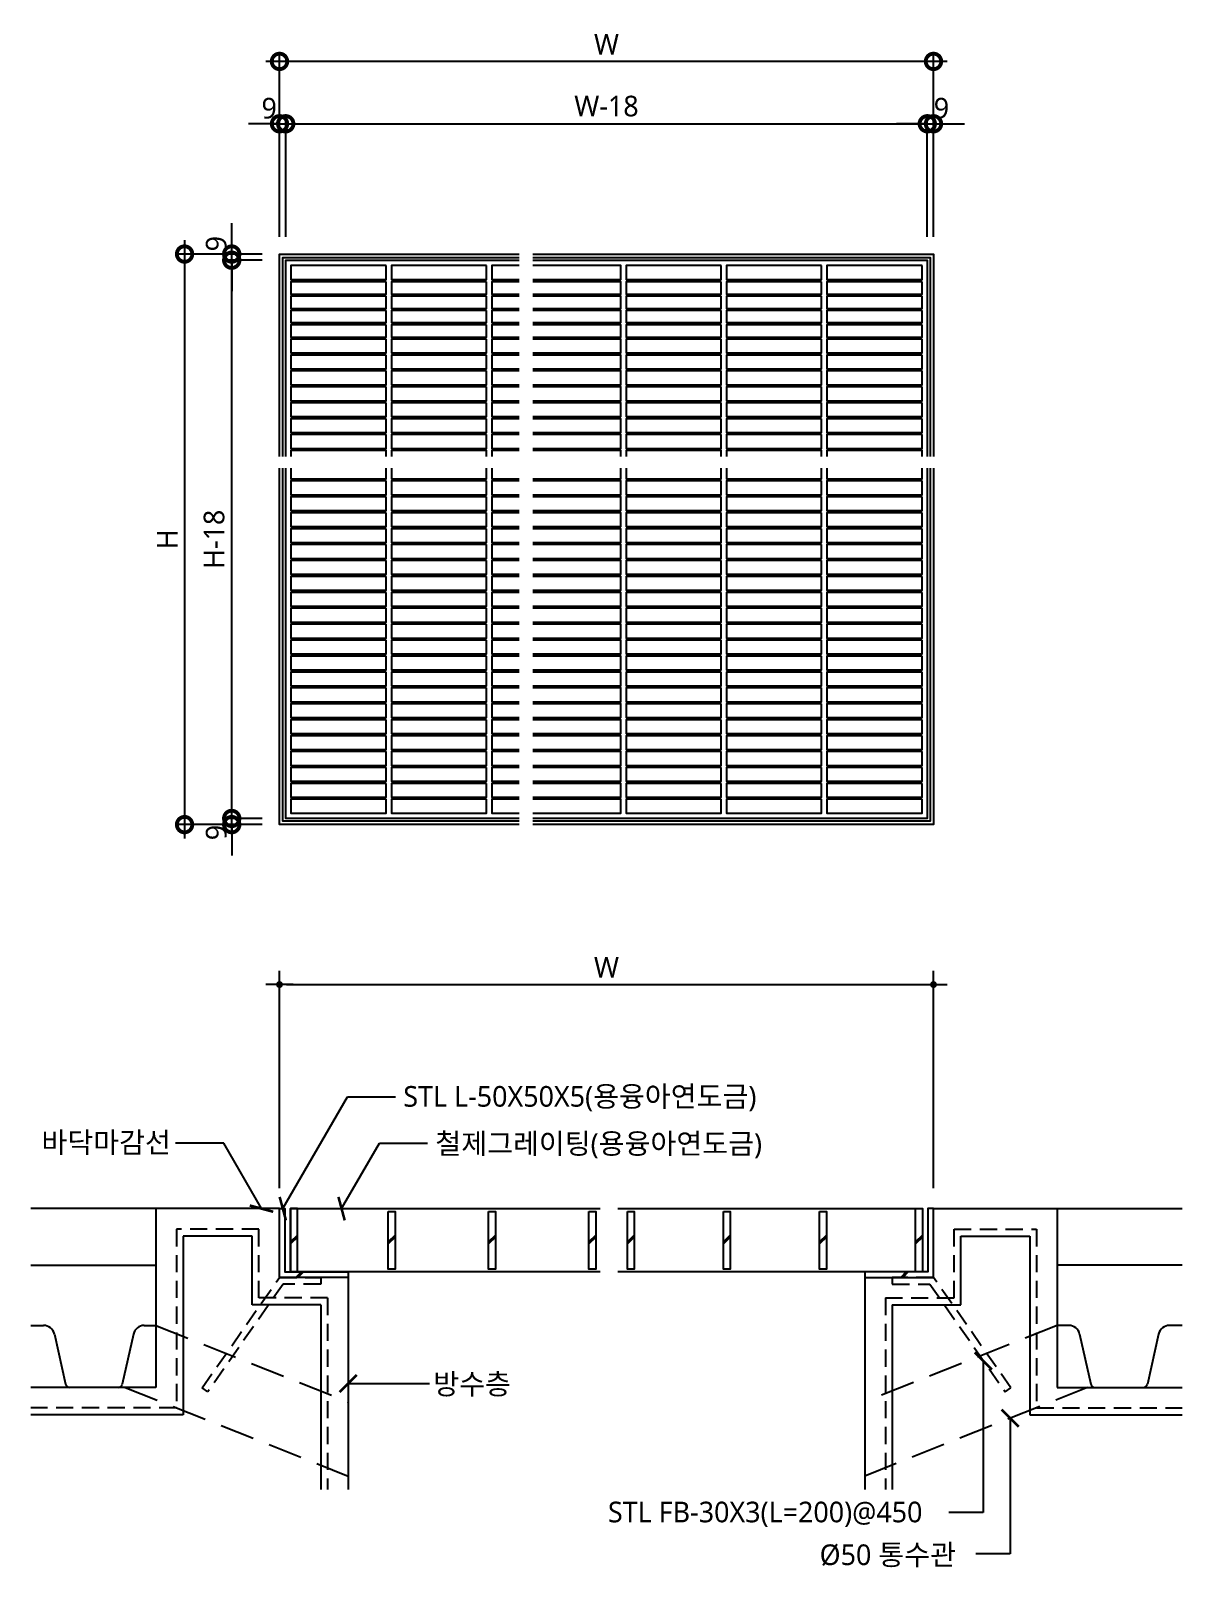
# Model space of a CAD drawing. Header units: millimetres. Extents: x 465 to 41696, y 198 to 5730.
# Drawn here: x 37571 to 39247, y 3214 to 5449 of the extents above; entities that cross this region are included whole.
import ezdxf
from ezdxf.enums import TextEntityAlignment as Align

# ---------------------------------------------------------------- set-up
doc = ezdxf.new("R2010")
doc.units = ezdxf.units.MM
doc.header["$LTSCALE"] = 200
doc.linetypes.add('HIDDEN2', pattern=[0.1875, 0.125, -0.0625])
doc.layers.get('DEFPOINTS').update_dxf_attribs({"color": 137})
for name, color, linetype in [('4', 4, 'Continuous'), ('AA-XXXX-SDET', 7, 'Continuous'), ('CON', 2, 'Continuous'), ('DIM', 7, 'Continuous'), ('FIN', 11, 'Continuous'), ('FIN1', 3, 'Continuous'), ('HAT', 8, 'Continuous'), ('MAT', 1, 'Continuous'), ('SYM-LEAD', 6, 'Continuous'), ('TEXT', 3, 'Continuous')]:
    doc.layers.add(name, color=color, linetype=linetype)
doc.styles.add('arial', font='arial.ttf')
doc.styles.add('ghs', font='romans.shx', dxfattribs={"bigfont": 'ghs.shx'})
doc.styles.add('굴림체(옥산)', font='GulimChe.ttf')
doc.styles.add('스타일1', font='malgun.ttf')
doc.linetypes.add('APKC_ELECTRIC_LINE', pattern='A,0.5,-0.15,["X",ghs,S=0.1,R=0,X=-0.1,Y=-0.05],-0.01', length=0.66)
doc.dimstyles.new('CJA$0', dxfattribs={"dimscale": 300, "dimtxt": 2.7, "dimasz": 1, "dimexe": 2, "dimexo": 3, "dimgap": 1, "dimtad": 1, "dimdec": 0, "dimzin": 1, "dimdsep": 46, "dimtxsty": 'arial', "dimblk": 'DOT', "dimcen": 0.09, "dimdle": 1, "dimclrd": 256, "dimclre": 256, "dimclrt": 3, "dimadec": 0, "dimazin": 0, "dimtfac": 1, "dimtdec": 0, "dimtmove": 2, "dimatfit": 3, "dimldrblk": 'DOT', "dimfxl": 1, "dimtolj": 1, "dimtzin": 1, "dimarcsym": 0})
doc.dimstyles.new('CJA-1', dxfattribs={"dimscale": 10, "dimtxt": 3, "dimasz": 1, "dimexe": 2, "dimexo": 3, "dimgap": 1, "dimtad": 1, "dimdec": 0, "dimdsep": 46, "dimlunit": 6, "dimtxsty": '굴림체(옥산)', "dimblk": 'CJDOT', "dimcen": 0.09, "dimclrd": 256, "dimclre": 256, "dimclrt": 3, "dimazin": 2, "dimtfac": 1, "dimtdec": 0, "dimtix": 1, "dimtmove": 2, "dimatfit": 3, "dimldrblk": 'CJDOT', "dimfxl": 1, "dimtolj": 1, "dimtzin": 0, "dimarcsym": 0})
doc.dimstyles.new('DIM-QD 1', dxfattribs={"dimtxt": 3, "dimasz": 1.5, "dimexe": 1, "dimexo": 0, "dimgap": 1, "dimtad": 1, "dimdec": 3, "dimdsep": 46, "dimlunit": 6, "dimtxsty": '스타일1', "dimblk1": 'ARCHTICK', "dimblk2": 'ARCHTICK', "dimsah": 1, "dimcen": 0, "dimclrd": 256, "dimclre": 256, "dimclrt": 3, "dimazin": 2, "dimtfac": 1, "dimtdec": 3, "dimtix": 1, "dimtmove": 2, "dimatfit": 3, "dimldrblk": 'ARCHTICK', "dimfxl": 1, "dimtolj": 1, "dimtzin": 0, "dimarcsym": 0})

# ---------------------------------------------------------------- blocks, each defined once
blk = doc.blocks.new('_DotSmall')
at = {"color": 0, "linetype": 'ByBlock', "const_width": 0.5}
blk.add_lwpolyline([(-0.0625, 0, 1), (0.0625, 0, 1)], format="xyb", close=True, dxfattribs=at)
blk = doc.blocks.new('*D188')
at = {"layer": 'DEFPOINTS', "color": 0, "transparency": 16777216}
for p in [(37942.2, 5314.1), (37933.2, 5119.6), (37942.2, 5119.6)]:
    blk.add_point(p, dxfattribs=at)
at = {"layer": 'DIM', "color": 7, "lineweight": -2, "transparency": 16777216}
for p, q in [((37933.2, 5149.6), (37933.2, 5324.1)), ((37942.2, 5149.6), (37942.2, 5324.1)), ((37933.2, 5314.1), (37888.2, 5314.1)), ((37933.2, 5314.1), (37942.2, 5314.1)), ((37942.2, 5314.1), (37987.2, 5314.1))]:
    blk.add_line(p, q, dxfattribs=at)
at = {"layer": 'DIM', "color": 7, "lineweight": -2, "transparency": 16777216, "xscale": 45, "yscale": 45, "zscale": 45}
blk.add_blockref('_DotSmall', (37933.2, 5314.1), dxfattribs=at)
at = {"layer": 'DIM', "color": 7, "lineweight": -2, "transparency": 16777216, "xscale": 45, "yscale": 45, "zscale": 45, "rotation": 180}
blk.add_blockref('_DotSmall', (37942.2, 5314.1), dxfattribs=at)
at = {"layer": 'DIM', "color": 3, "transparency": 16777216, "insert": (37918.2, 5336.6), "char_height": 30, "attachment_point": 5, "style": '스타일1'}
blk.add_mtext('\\A1;9', dxfattribs=at)
blk = doc.blocks.new('_DOT')
at = {"color": 0, "linetype": 'ByBlock'}
blk.add_line((-0.5, 0), (-1, 0), dxfattribs=at)
at = {"color": 0, "linetype": 'ByBlock', "const_width": 0.5}
blk.add_lwpolyline([(-0.25, 0, 1), (0.25, 0, 1)], format="xyb", close=True, dxfattribs=at)
blk = doc.blocks.new('*D189')
at = {"layer": 'DEFPOINTS', "color": 0, "transparency": 16777216}
for p in [(38875.6, 5314.1), (37942.2, 5119.6), (38875.6, 5119.6)]:
    blk.add_point(p, dxfattribs=at)
at = {"layer": 'DIM', "color": 7, "lineweight": -2, "transparency": 16777216}
for p, q in [((37942.2, 5149.6), (37942.2, 5324.1)), ((38875.6, 5149.6), (38875.6, 5324.1)), ((37922.2, 5314.1), (38895.6, 5314.1))]:
    blk.add_line(p, q, dxfattribs=at)
at = {"layer": 'DIM', "color": 7, "lineweight": -2, "transparency": 16777216, "xscale": 45, "yscale": 45, "zscale": 45, "rotation": 180}
blk.add_blockref('_DotSmall', (37942.2, 5314.1), dxfattribs=at)
at = {"layer": 'DIM', "color": 7, "lineweight": -2, "transparency": 16777216, "xscale": 45, "yscale": 45, "zscale": 45}
blk.add_blockref('_DotSmall', (38875.6, 5314.1), dxfattribs=at)
at = {"layer": 'DIM', "color": 3, "transparency": 16777216, "insert": (38408.9, 5339.7), "char_height": 30, "attachment_point": 5, "style": '스타일1'}
blk.add_mtext('\\A1;W-18', dxfattribs=at)
blk = doc.blocks.new('*D190')
at = {"layer": 'DEFPOINTS', "color": 0, "transparency": 16777216}
for p in [(38884.6, 5314.1), (38875.6, 5119.6), (38884.6, 5119.6)]:
    blk.add_point(p, dxfattribs=at)
at = {"layer": 'DIM', "color": 7, "lineweight": -2, "transparency": 16777216}
for p, q in [((38875.6, 5149.6), (38875.6, 5324.1)), ((38884.6, 5149.6), (38884.6, 5324.1)), ((38875.6, 5314.1), (38830.6, 5314.1)), ((38875.6, 5314.1), (38884.6, 5314.1)), ((38884.6, 5314.1), (38929.6, 5314.1))]:
    blk.add_line(p, q, dxfattribs=at)
at = {"layer": 'DIM', "color": 7, "lineweight": -2, "transparency": 16777216, "xscale": 45, "yscale": 45, "zscale": 45}
blk.add_blockref('_DotSmall', (38875.6, 5314.1), dxfattribs=at)
at = {"layer": 'DIM', "color": 7, "lineweight": -2, "transparency": 16777216, "xscale": 45, "yscale": 45, "zscale": 45, "rotation": 180}
blk.add_blockref('_DotSmall', (38884.6, 5314.1), dxfattribs=at)
at = {"layer": 'DIM', "color": 3, "transparency": 16777216, "insert": (38896.2, 5336.6), "char_height": 30, "attachment_point": 5, "style": '스타일1'}
blk.add_mtext('\\A1;9', dxfattribs=at)
blk = doc.blocks.new('*D191')
at = {"layer": 'DEFPOINTS', "color": 0, "transparency": 16777216}
for p in [(37933.2, 5404.8), (37933.2, 5119.6), (38884.6, 5119.6)]:
    blk.add_point(p, dxfattribs=at)
at = {"layer": 'DIM', "color": 7, "lineweight": -2, "transparency": 16777216}
for p, q in [((37933.2, 5149.6), (37933.2, 5414.8)), ((38884.6, 5149.6), (38884.6, 5414.8)), ((38904.6, 5404.8), (37913.2, 5404.8))]:
    blk.add_line(p, q, dxfattribs=at)
at = {"layer": 'DIM', "color": 7, "lineweight": -2, "transparency": 16777216, "xscale": 45, "yscale": 45, "zscale": 45, "rotation": 180}
blk.add_blockref('_DotSmall', (37933.2, 5404.8), dxfattribs=at)
at = {"layer": 'DIM', "color": 7, "lineweight": -2, "transparency": 16777216, "xscale": 45, "yscale": 45, "zscale": 45}
blk.add_blockref('_DotSmall', (38884.6, 5404.8), dxfattribs=at)
at = {"layer": 'DIM', "color": 3, "transparency": 16777216, "insert": (38408.9, 5429.8), "char_height": 30, "attachment_point": 5, "style": '스타일1'}
blk.add_mtext('\\A1;W', dxfattribs=at)
blk = doc.blocks.new('*D192')
at = {"layer": 'DEFPOINTS', "color": 0, "transparency": 16777216}
for p in [(37863.7, 4303.6), (37938.2, 4303.6), (37938.2, 4294.6)]:
    blk.add_point(p, dxfattribs=at)
at = {"layer": 'DIM', "color": 7, "lineweight": -2, "transparency": 16777216}
for p, q in [((37863.7, 4303.6), (37863.7, 4348.6)), ((37908.2, 4303.6), (37853.7, 4303.6)), ((37908.2, 4294.6), (37853.7, 4294.6)), ((37863.7, 4294.6), (37863.7, 4303.6)), ((37863.7, 4294.6), (37863.7, 4249.6))]:
    blk.add_line(p, q, dxfattribs=at)
at = {"layer": 'DIM', "color": 7, "lineweight": -2, "transparency": 16777216, "xscale": 45, "yscale": 45, "zscale": 45}
for p, rotation in [((37863.7, 4303.6), 270), ((37863.7, 4294.6), 90)]:
    blk.add_blockref('_DotSmall', p, dxfattribs=dict(at, rotation=rotation))
at = {"layer": 'DIM', "color": 3, "transparency": 16777216, "insert": (37841.2, 4283.1), "char_height": 30, "attachment_point": 5, "rotation": 90, "style": '스타일1'}
blk.add_mtext('\\A1;9', dxfattribs=at)
blk = doc.blocks.new('*D193')
at = {"layer": 'DEFPOINTS', "color": 0, "transparency": 16777216}
for p in [(37863.7, 5115.6), (37938.2, 5115.6), (37938.2, 4303.6)]:
    blk.add_point(p, dxfattribs=at)
at = {"layer": 'DIM', "color": 7, "lineweight": -2, "transparency": 16777216}
for p, q in [((37863.7, 4283.6), (37863.7, 5135.6)), ((37908.2, 5115.6), (37853.7, 5115.6)), ((37908.2, 4303.6), (37853.7, 4303.6))]:
    blk.add_line(p, q, dxfattribs=at)
at = {"layer": 'DIM', "color": 7, "lineweight": -2, "transparency": 16777216, "xscale": 45, "yscale": 45, "zscale": 45}
for p, rotation in [((37863.7, 5115.6), 90), ((37863.7, 4303.6), 270)]:
    blk.add_blockref('_DotSmall', p, dxfattribs=dict(at, rotation=rotation))
at = {"layer": 'DIM', "color": 3, "transparency": 16777216, "insert": (37838.1, 4709.6), "char_height": 30, "attachment_point": 5, "rotation": 90, "style": '스타일1'}
blk.add_mtext('\\A1;H-18', dxfattribs=at)
blk = doc.blocks.new('*D194')
at = {"layer": 'DEFPOINTS', "color": 0, "transparency": 16777216}
for p in [(37863.7, 5124.6), (37938.2, 5124.6), (37938.2, 5115.6)]:
    blk.add_point(p, dxfattribs=at)
at = {"layer": 'DIM', "color": 7, "lineweight": -2, "transparency": 16777216}
for p, q in [((37863.7, 5124.6), (37863.7, 5169.6)), ((37908.2, 5124.6), (37853.7, 5124.6)), ((37863.7, 5115.6), (37863.7, 5124.6)), ((37908.2, 5115.6), (37853.7, 5115.6)), ((37863.7, 5115.6), (37863.7, 5070.6))]:
    blk.add_line(p, q, dxfattribs=at)
at = {"layer": 'DIM', "color": 7, "lineweight": -2, "transparency": 16777216, "xscale": 45, "yscale": 45, "zscale": 45}
for p, rotation in [((37863.7, 5124.6), 270), ((37863.7, 5115.6), 90)]:
    blk.add_blockref('_DotSmall', p, dxfattribs=dict(at, rotation=rotation))
at = {"layer": 'DIM', "color": 3, "transparency": 16777216, "insert": (37841.2, 5139.7), "char_height": 30, "attachment_point": 5, "rotation": 90, "style": '스타일1'}
blk.add_mtext('\\A1;9', dxfattribs=at)
blk = doc.blocks.new('*D195')
at = {"layer": 'DEFPOINTS', "color": 0, "transparency": 16777216}
for p in [(37938.2, 5124.6), (37795.1, 4294.6), (37938.2, 4294.6)]:
    blk.add_point(p, dxfattribs=at)
at = {"layer": 'DIM', "color": 7, "lineweight": -2, "transparency": 16777216}
for p, q in [((37795.1, 5144.6), (37795.1, 4274.6)), ((37908.2, 5124.6), (37785.1, 5124.6)), ((37908.2, 4294.6), (37785.1, 4294.6))]:
    blk.add_line(p, q, dxfattribs=at)
at = {"layer": 'DIM', "color": 7, "lineweight": -2, "transparency": 16777216, "xscale": 45, "yscale": 45, "zscale": 45}
for p, rotation in [((37795.1, 5124.6), 90), ((37795.1, 4294.6), 270)]:
    blk.add_blockref('_DotSmall', p, dxfattribs=dict(at, rotation=rotation))
at = {"layer": 'DIM', "color": 3, "transparency": 16777216, "insert": (37770.1, 4709.6), "char_height": 30, "attachment_point": 5, "rotation": 90, "style": '스타일1'}
blk.add_mtext('\\A1;H', dxfattribs=at)
blk = doc.blocks.new('CJDOT')
blk.add_line((-2, 0), (2, 0))
at = {"const_width": 0.5}
blk.add_lwpolyline([(-0.25, 0, 1), (0.25, 0, 1)], format="xyb", close=True, dxfattribs=at)
blk = doc.blocks.new('*D196')
at = {"layer": 'DEFPOINTS', "color": 0, "transparency": 16777216}
for p in [(38884.6, 4061.9), (37933.2, 3736), (38884.6, 3736)]:
    blk.add_point(p, dxfattribs=at)
at = {"layer": 'DIM', "lineweight": -2, "transparency": 16777216}
for p, q in [((37933.2, 3766), (37933.2, 4081.9)), ((38884.6, 3766), (38884.6, 4081.9)), ((37943.2, 4061.9), (38874.6, 4061.9))]:
    blk.add_line(p, q, dxfattribs=at)
at = {"layer": 'DIM', "lineweight": -2, "transparency": 16777216, "xscale": 10, "yscale": 10, "zscale": 10, "rotation": 180}
blk.add_blockref('CJDOT', (37933.2, 4061.9), dxfattribs=at)
at = {"layer": 'DIM', "lineweight": -2, "transparency": 16777216, "xscale": 10, "yscale": 10, "zscale": 10}
blk.add_blockref('CJDOT', (38884.6, 4061.9), dxfattribs=at)
at = {"layer": 'DIM', "color": 3, "transparency": 16777216, "insert": (38408.9, 4086.9), "char_height": 30, "attachment_point": 5, "style": '스타일1'}
blk.add_mtext('\\A1;W', dxfattribs=at)
blk = doc.blocks.new('_ARCHTICK')
at = {"color": 0, "linetype": 'ByBlock', "const_width": 0.15}
blk.add_lwpolyline([(-0.5, -0.5), (0.5, 0.5)], dxfattribs=at)

msp = doc.modelspace()

# ---------------------------------------------------------------- linework, layer by layer
at = {"layer": '4'}
for points in [[(37942.2, 4830.1), (37942.2, 5115.6), (38281.7, 5115.6)], [(38281.7, 5107.9), (38242.1, 5107.9), (38242.1, 5087.8), (38281.7, 5087.8)], [(38301.7, 5115.6), (38875.6, 5115.6), (38875.6, 4830.1)], [(38301.7, 5087.8), (38429.7, 5087.8), (38429.7, 5107.9), (38301.7, 5107.9)], [(38281.7, 5084.2), (38242.1, 5084.2), (38242.1, 5066.4), (38281.7, 5066.4)], [(38301.7, 5066.4), (38429.7, 5066.4), (38429.7, 5084.2), (38301.7, 5084.2)], [(38281.7, 5063.4), (38242.1, 5063.4), (38242.1, 5045.6), (38281.7, 5045.6)], [(38301.7, 5045.6), (38429.7, 5045.6), (38429.7, 5063.4), (38301.7, 5063.4)], [(38281.7, 5042.5), (38242.1, 5042.5), (38242.1, 5024.8), (38281.7, 5024.8)], [(38301.7, 5024.8), (38429.7, 5024.8), (38429.7, 5042.5), (38301.7, 5042.5)], [(38281.7, 5021.7), (38242.1, 5021.7), (38242.1, 5003.9), (38281.7, 5003.9)], [(38301.7, 5003.9), (38429.7, 5003.9), (38429.7, 5021.7), (38301.7, 5021.7)], [(38281.7, 5000.8), (38242.1, 5000.8), (38242.1, 4980.8), (38281.7, 4980.8)], [(38301.7, 4980.8), (38429.7, 4980.8), (38429.7, 5000.8), (38301.7, 5000.8)], [(38281.7, 4977.7), (38242.1, 4977.7), (38242.1, 4957.6), (38281.7, 4957.6)], [(38301.7, 4957.6), (38429.7, 4957.6), (38429.7, 4977.7), (38301.7, 4977.7)], [(38281.7, 4954.5), (38242.1, 4954.5), (38242.1, 4934.4), (38281.7, 4934.4)], [(38301.7, 4934.4), (38429.7, 4934.4), (38429.7, 4954.5), (38301.7, 4954.5)], [(38281.7, 4931.4), (38242.1, 4931.4), (38242.1, 4911.3), (38281.7, 4911.3)], [(38301.7, 4911.3), (38429.7, 4911.3), (38429.7, 4931.4), (38301.7, 4931.4)], [(38281.7, 4908.2), (38242.1, 4908.2), (38242.1, 4888.1), (38281.7, 4888.1)], [(38301.7, 4888.1), (38429.7, 4888.1), (38429.7, 4908.2), (38301.7, 4908.2)], [(38281.7, 4885), (38242.1, 4885), (38242.1, 4865), (38281.7, 4865)], [(38301.7, 4865), (38429.7, 4865), (38429.7, 4885), (38301.7, 4885)], [(38281.7, 4861.9), (38242.1, 4861.9), (38242.1, 4841.8), (38281.7, 4841.8)], [(38301.7, 4841.8), (38429.7, 4841.8), (38429.7, 4861.9), (38301.7, 4861.9)], [(38088.3, 4830.1), (38088.3, 4838.7), (37949.9, 4838.7), (37949.9, 4830.1)], [(38234.3, 4830.1), (38234.3, 4838.7), (38096, 4838.7), (38096, 4830.1)], [(38281.7, 4838.7), (38242.1, 4838.7), (38242.1, 4830.1)], [(38429.7, 4830.1), (38429.7, 4838.7), (38301.7, 4838.7)], [(38575.8, 4830.1), (38575.8, 4838.7), (38437.4, 4838.7), (38437.4, 4830.1)], [(38721.8, 4830.1), (38721.8, 4838.7), (38583.5, 4838.7), (38583.5, 4830.1)], [(38867.9, 4830.1), (38867.9, 4838.7), (38729.6, 4838.7), (38729.6, 4830.1)], [(38281.7, 4303.6), (37942.2, 4303.6), (37942.2, 4813.3)], [(37949.9, 4813.3), (37949.9, 4797.6), (38088.3, 4797.6), (38088.3, 4813.3)], [(38096, 4813.3), (38096, 4797.6), (38234.3, 4797.6), (38234.3, 4813.3)], [(38242.1, 4813.3), (38242.1, 4797.6), (38281.7, 4797.6)], [(38875.6, 4813.3), (38875.6, 4303.6), (38301.7, 4303.6)], [(38301.7, 4797.6), (38429.7, 4797.6), (38429.7, 4813.3)], [(38437.4, 4813.3), (38437.4, 4797.6), (38575.8, 4797.6), (38575.8, 4813.3)], [(38583.5, 4813.3), (38583.5, 4797.6), (38721.8, 4797.6), (38721.8, 4813.3)], [(38729.6, 4813.3), (38729.6, 4797.6), (38867.9, 4797.6), (38867.9, 4813.3)], [(38281.7, 4794.5), (38242.1, 4794.5), (38242.1, 4774.4), (38281.7, 4774.4)], [(38301.7, 4774.4), (38429.7, 4774.4), (38429.7, 4794.5), (38301.7, 4794.5)], [(38281.7, 4771.4), (38242.1, 4771.4), (38242.1, 4751.3), (38281.7, 4751.3)], [(38301.7, 4751.3), (38429.7, 4751.3), (38429.7, 4771.4), (38301.7, 4771.4)], [(38281.7, 4748.2), (38242.1, 4748.2), (38242.1, 4728.1), (38281.7, 4728.1)], [(38301.7, 4728.1), (38429.7, 4728.1), (38429.7, 4748.2), (38301.7, 4748.2)], [(38281.7, 4725), (38242.1, 4725), (38242.1, 4705), (38281.7, 4705)], [(38301.7, 4705), (38429.7, 4705), (38429.7, 4725), (38301.7, 4725)], [(38281.7, 4701.9), (38242.1, 4701.9), (38242.1, 4681.8), (38281.7, 4681.8)], [(38301.7, 4681.8), (38429.7, 4681.8), (38429.7, 4701.9), (38301.7, 4701.9)], [(38281.7, 4678.7), (38242.1, 4678.7), (38242.1, 4658.7), (38281.7, 4658.7)], [(38301.7, 4658.7), (38429.7, 4658.7), (38429.7, 4678.7), (38301.7, 4678.7)], [(38281.7, 4655.6), (38242.1, 4655.6), (38242.1, 4635.5), (38281.7, 4635.5)], [(38301.7, 4635.5), (38429.7, 4635.5), (38429.7, 4655.6), (38301.7, 4655.6)], [(38281.7, 4632.4), (38242.1, 4632.4), (38242.1, 4612.4), (38281.7, 4612.4)], [(38301.7, 4612.4), (38429.7, 4612.4), (38429.7, 4632.4), (38301.7, 4632.4)], [(38281.7, 4609.3), (38242.1, 4609.3), (38242.1, 4589.2), (38281.7, 4589.2)], [(38301.7, 4589.2), (38429.7, 4589.2), (38429.7, 4609.3), (38301.7, 4609.3)], [(38281.7, 4586.1), (38242.1, 4586.1), (38242.1, 4566), (38281.7, 4566)], [(38301.7, 4566), (38429.7, 4566), (38429.7, 4586.1), (38301.7, 4586.1)], [(38281.7, 4563), (38242.1, 4563), (38242.1, 4542.9), (38281.7, 4542.9)], [(38301.7, 4542.9), (38429.7, 4542.9), (38429.7, 4563), (38301.7, 4563)], [(38281.7, 4539.8), (38242.1, 4539.8), (38242.1, 4519.7), (38281.7, 4519.7)], [(38301.7, 4519.7), (38429.7, 4519.7), (38429.7, 4539.8), (38301.7, 4539.8)], [(38281.7, 4516.6), (38242.1, 4516.6), (38242.1, 4496.6), (38281.7, 4496.6)], [(38301.7, 4496.6), (38429.7, 4496.6), (38429.7, 4516.6), (38301.7, 4516.6)], [(38281.7, 4493.5), (38242.1, 4493.5), (38242.1, 4473.4), (38281.7, 4473.4)], [(38301.7, 4473.4), (38429.7, 4473.4), (38429.7, 4493.5), (38301.7, 4493.5)], [(38281.7, 4470.3), (38242.1, 4470.3), (38242.1, 4450.3), (38281.7, 4450.3)], [(38301.7, 4450.3), (38429.7, 4450.3), (38429.7, 4470.3), (38301.7, 4470.3)], [(38281.7, 4447.2), (38242.1, 4447.2), (38242.1, 4427.1), (38281.7, 4427.1)], [(38301.7, 4427.1), (38429.7, 4427.1), (38429.7, 4447.2), (38301.7, 4447.2)], [(38281.7, 4424), (38242.1, 4424), (38242.1, 4403.9), (38281.7, 4403.9)], [(38301.7, 4403.9), (38429.7, 4403.9), (38429.7, 4424), (38301.7, 4424)], [(38281.7, 4400.9), (38242.1, 4400.9), (38242.1, 4380.8), (38281.7, 4380.8)], [(38301.7, 4380.8), (38429.7, 4380.8), (38429.7, 4400.9), (38301.7, 4400.9)], [(38281.7, 4377.7), (38242.1, 4377.7), (38242.1, 4357.6), (38281.7, 4357.6)], [(38301.7, 4357.6), (38429.7, 4357.6), (38429.7, 4377.7), (38301.7, 4377.7)], [(38281.7, 4354.5), (38242.1, 4354.5), (38242.1, 4334.5), (38281.7, 4334.5)], [(38301.7, 4334.5), (38429.7, 4334.5), (38429.7, 4354.5), (38301.7, 4354.5)], [(38281.7, 4331.4), (38242.1, 4331.4), (38242.1, 4311.3), (38281.7, 4311.3)], [(38301.7, 4311.3), (38429.7, 4311.3), (38429.7, 4331.4), (38301.7, 4331.4)]]:
    msp.add_lwpolyline(points, dxfattribs=at)
for points in [[(38088.3, 5107.9), (37949.9, 5107.9), (37949.9, 5087.8), (38088.3, 5087.8)], [(38234.3, 5107.9), (38096, 5107.9), (38096, 5087.8), (38234.3, 5087.8)], [(38575.8, 5107.9), (38437.4, 5107.9), (38437.4, 5087.8), (38575.8, 5087.8)], [(38721.8, 5107.9), (38583.5, 5107.9), (38583.5, 5087.8), (38721.8, 5087.8)], [(38867.9, 5107.9), (38729.6, 5107.9), (38729.6, 5087.8), (38867.9, 5087.8)], [(38088.3, 5084.2), (37949.9, 5084.2), (37949.9, 5066.4), (38088.3, 5066.4)], [(38234.3, 5084.2), (38096, 5084.2), (38096, 5066.4), (38234.3, 5066.4)], [(38575.8, 5084.2), (38437.4, 5084.2), (38437.4, 5066.4), (38575.8, 5066.4)], [(38721.8, 5084.2), (38583.5, 5084.2), (38583.5, 5066.4), (38721.8, 5066.4)], [(38867.9, 5084.2), (38729.6, 5084.2), (38729.6, 5066.4), (38867.9, 5066.4)], [(38088.3, 5063.4), (37949.9, 5063.4), (37949.9, 5045.6), (38088.3, 5045.6)], [(38234.3, 5063.4), (38096, 5063.4), (38096, 5045.6), (38234.3, 5045.6)], [(38575.8, 5063.4), (38437.4, 5063.4), (38437.4, 5045.6), (38575.8, 5045.6)], [(38721.8, 5063.4), (38583.5, 5063.4), (38583.5, 5045.6), (38721.8, 5045.6)], [(38867.9, 5063.4), (38729.6, 5063.4), (38729.6, 5045.6), (38867.9, 5045.6)], [(38088.3, 5042.5), (37949.9, 5042.5), (37949.9, 5024.8), (38088.3, 5024.8)], [(38234.3, 5042.5), (38096, 5042.5), (38096, 5024.8), (38234.3, 5024.8)], [(38575.8, 5042.5), (38437.4, 5042.5), (38437.4, 5024.8), (38575.8, 5024.8)], [(38721.8, 5042.5), (38583.5, 5042.5), (38583.5, 5024.8), (38721.8, 5024.8)], [(38867.9, 5042.5), (38729.6, 5042.5), (38729.6, 5024.8), (38867.9, 5024.8)], [(38088.3, 5021.7), (37949.9, 5021.7), (37949.9, 5003.9), (38088.3, 5003.9)], [(38234.3, 5021.7), (38096, 5021.7), (38096, 5003.9), (38234.3, 5003.9)], [(38575.8, 5021.7), (38437.4, 5021.7), (38437.4, 5003.9), (38575.8, 5003.9)], [(38721.8, 5021.7), (38583.5, 5021.7), (38583.5, 5003.9), (38721.8, 5003.9)], [(38867.9, 5021.7), (38729.6, 5021.7), (38729.6, 5003.9), (38867.9, 5003.9)], [(38088.3, 5000.8), (37949.9, 5000.8), (37949.9, 4980.8), (38088.3, 4980.8)], [(38234.3, 5000.8), (38096, 5000.8), (38096, 4980.8), (38234.3, 4980.8)], [(38575.8, 5000.8), (38437.4, 5000.8), (38437.4, 4980.8), (38575.8, 4980.8)], [(38721.8, 5000.8), (38583.5, 5000.8), (38583.5, 4980.8), (38721.8, 4980.8)], [(38867.9, 5000.8), (38729.6, 5000.8), (38729.6, 4980.8), (38867.9, 4980.8)], [(38088.3, 4977.7), (37949.9, 4977.7), (37949.9, 4957.6), (38088.3, 4957.6)], [(38234.3, 4977.7), (38096, 4977.7), (38096, 4957.6), (38234.3, 4957.6)], [(38575.8, 4977.7), (38437.4, 4977.7), (38437.4, 4957.6), (38575.8, 4957.6)], [(38721.8, 4977.7), (38583.5, 4977.7), (38583.5, 4957.6), (38721.8, 4957.6)], [(38867.9, 4977.7), (38729.6, 4977.7), (38729.6, 4957.6), (38867.9, 4957.6)], [(38088.3, 4954.5), (37949.9, 4954.5), (37949.9, 4934.4), (38088.3, 4934.4)], [(38234.3, 4954.5), (38096, 4954.5), (38096, 4934.4), (38234.3, 4934.4)], [(38575.8, 4954.5), (38437.4, 4954.5), (38437.4, 4934.4), (38575.8, 4934.4)], [(38721.8, 4954.5), (38583.5, 4954.5), (38583.5, 4934.4), (38721.8, 4934.4)], [(38867.9, 4954.5), (38729.6, 4954.5), (38729.6, 4934.4), (38867.9, 4934.4)], [(38088.3, 4931.4), (37949.9, 4931.4), (37949.9, 4911.3), (38088.3, 4911.3)], [(38234.3, 4931.4), (38096, 4931.4), (38096, 4911.3), (38234.3, 4911.3)], [(38575.8, 4931.4), (38437.4, 4931.4), (38437.4, 4911.3), (38575.8, 4911.3)], [(38721.8, 4931.4), (38583.5, 4931.4), (38583.5, 4911.3), (38721.8, 4911.3)], [(38867.9, 4931.4), (38729.6, 4931.4), (38729.6, 4911.3), (38867.9, 4911.3)], [(38088.3, 4908.2), (37949.9, 4908.2), (37949.9, 4888.1), (38088.3, 4888.1)], [(38234.3, 4908.2), (38096, 4908.2), (38096, 4888.1), (38234.3, 4888.1)], [(38575.8, 4908.2), (38437.4, 4908.2), (38437.4, 4888.1), (38575.8, 4888.1)], [(38721.8, 4908.2), (38583.5, 4908.2), (38583.5, 4888.1), (38721.8, 4888.1)], [(38867.9, 4908.2), (38729.6, 4908.2), (38729.6, 4888.1), (38867.9, 4888.1)], [(38088.3, 4885), (37949.9, 4885), (37949.9, 4865), (38088.3, 4865)], [(38234.3, 4885), (38096, 4885), (38096, 4865), (38234.3, 4865)], [(38575.8, 4885), (38437.4, 4885), (38437.4, 4865), (38575.8, 4865)], [(38721.8, 4885), (38583.5, 4885), (38583.5, 4865), (38721.8, 4865)], [(38867.9, 4885), (38729.6, 4885), (38729.6, 4865), (38867.9, 4865)], [(38088.3, 4861.9), (37949.9, 4861.9), (37949.9, 4841.8), (38088.3, 4841.8)], [(38234.3, 4861.9), (38096, 4861.9), (38096, 4841.8), (38234.3, 4841.8)], [(38575.8, 4861.9), (38437.4, 4861.9), (38437.4, 4841.8), (38575.8, 4841.8)], [(38721.8, 4861.9), (38583.5, 4861.9), (38583.5, 4841.8), (38721.8, 4841.8)], [(38867.9, 4861.9), (38729.6, 4861.9), (38729.6, 4841.8), (38867.9, 4841.8)], [(38088.3, 4794.5), (37949.9, 4794.5), (37949.9, 4774.4), (38088.3, 4774.4)], [(38234.3, 4794.5), (38096, 4794.5), (38096, 4774.4), (38234.3, 4774.4)], [(38575.8, 4794.5), (38437.4, 4794.5), (38437.4, 4774.4), (38575.8, 4774.4)], [(38721.8, 4794.5), (38583.5, 4794.5), (38583.5, 4774.4), (38721.8, 4774.4)], [(38867.9, 4794.5), (38729.6, 4794.5), (38729.6, 4774.4), (38867.9, 4774.4)], [(38088.3, 4771.4), (37949.9, 4771.4), (37949.9, 4751.3), (38088.3, 4751.3)], [(38234.3, 4771.4), (38096, 4771.4), (38096, 4751.3), (38234.3, 4751.3)], [(38575.8, 4771.4), (38437.4, 4771.4), (38437.4, 4751.3), (38575.8, 4751.3)], [(38721.8, 4771.4), (38583.5, 4771.4), (38583.5, 4751.3), (38721.8, 4751.3)], [(38867.9, 4771.4), (38729.6, 4771.4), (38729.6, 4751.3), (38867.9, 4751.3)], [(38088.3, 4748.2), (37949.9, 4748.2), (37949.9, 4728.1), (38088.3, 4728.1)], [(38234.3, 4748.2), (38096, 4748.2), (38096, 4728.1), (38234.3, 4728.1)], [(38575.8, 4748.2), (38437.4, 4748.2), (38437.4, 4728.1), (38575.8, 4728.1)], [(38721.8, 4748.2), (38583.5, 4748.2), (38583.5, 4728.1), (38721.8, 4728.1)], [(38867.9, 4748.2), (38729.6, 4748.2), (38729.6, 4728.1), (38867.9, 4728.1)], [(38088.3, 4725), (37949.9, 4725), (37949.9, 4705), (38088.3, 4705)], [(38234.3, 4725), (38096, 4725), (38096, 4705), (38234.3, 4705)], [(38575.8, 4725), (38437.4, 4725), (38437.4, 4705), (38575.8, 4705)], [(38721.8, 4725), (38583.5, 4725), (38583.5, 4705), (38721.8, 4705)], [(38867.9, 4725), (38729.6, 4725), (38729.6, 4705), (38867.9, 4705)], [(38088.3, 4701.9), (37949.9, 4701.9), (37949.9, 4681.8), (38088.3, 4681.8)], [(38234.3, 4701.9), (38096, 4701.9), (38096, 4681.8), (38234.3, 4681.8)], [(38575.8, 4701.9), (38437.4, 4701.9), (38437.4, 4681.8), (38575.8, 4681.8)], [(38721.8, 4701.9), (38583.5, 4701.9), (38583.5, 4681.8), (38721.8, 4681.8)], [(38867.9, 4701.9), (38729.6, 4701.9), (38729.6, 4681.8), (38867.9, 4681.8)], [(38088.3, 4678.7), (37949.9, 4678.7), (37949.9, 4658.7), (38088.3, 4658.7)], [(38234.3, 4678.7), (38096, 4678.7), (38096, 4658.7), (38234.3, 4658.7)], [(38575.8, 4678.7), (38437.4, 4678.7), (38437.4, 4658.7), (38575.8, 4658.7)], [(38721.8, 4678.7), (38583.5, 4678.7), (38583.5, 4658.7), (38721.8, 4658.7)], [(38867.9, 4678.7), (38729.6, 4678.7), (38729.6, 4658.7), (38867.9, 4658.7)], [(38088.3, 4655.6), (37949.9, 4655.6), (37949.9, 4635.5), (38088.3, 4635.5)], [(38234.3, 4655.6), (38096, 4655.6), (38096, 4635.5), (38234.3, 4635.5)], [(38575.8, 4655.6), (38437.4, 4655.6), (38437.4, 4635.5), (38575.8, 4635.5)], [(38721.8, 4655.6), (38583.5, 4655.6), (38583.5, 4635.5), (38721.8, 4635.5)], [(38867.9, 4655.6), (38729.6, 4655.6), (38729.6, 4635.5), (38867.9, 4635.5)], [(38088.3, 4632.4), (37949.9, 4632.4), (37949.9, 4612.4), (38088.3, 4612.4)], [(38234.3, 4632.4), (38096, 4632.4), (38096, 4612.4), (38234.3, 4612.4)], [(38575.8, 4632.4), (38437.4, 4632.4), (38437.4, 4612.4), (38575.8, 4612.4)], [(38721.8, 4632.4), (38583.5, 4632.4), (38583.5, 4612.4), (38721.8, 4612.4)], [(38867.9, 4632.4), (38729.6, 4632.4), (38729.6, 4612.4), (38867.9, 4612.4)], [(38088.3, 4609.3), (37949.9, 4609.3), (37949.9, 4589.2), (38088.3, 4589.2)], [(38234.3, 4609.3), (38096, 4609.3), (38096, 4589.2), (38234.3, 4589.2)], [(38575.8, 4609.3), (38437.4, 4609.3), (38437.4, 4589.2), (38575.8, 4589.2)], [(38721.8, 4609.3), (38583.5, 4609.3), (38583.5, 4589.2), (38721.8, 4589.2)], [(38867.9, 4609.3), (38729.6, 4609.3), (38729.6, 4589.2), (38867.9, 4589.2)], [(38088.3, 4586.1), (37949.9, 4586.1), (37949.9, 4566), (38088.3, 4566)], [(38234.3, 4586.1), (38096, 4586.1), (38096, 4566), (38234.3, 4566)], [(38575.8, 4586.1), (38437.4, 4586.1), (38437.4, 4566), (38575.8, 4566)], [(38721.8, 4586.1), (38583.5, 4586.1), (38583.5, 4566), (38721.8, 4566)], [(38867.9, 4586.1), (38729.6, 4586.1), (38729.6, 4566), (38867.9, 4566)], [(38088.3, 4563), (37949.9, 4563), (37949.9, 4542.9), (38088.3, 4542.9)], [(38234.3, 4563), (38096, 4563), (38096, 4542.9), (38234.3, 4542.9)], [(38575.8, 4563), (38437.4, 4563), (38437.4, 4542.9), (38575.8, 4542.9)], [(38721.8, 4563), (38583.5, 4563), (38583.5, 4542.9), (38721.8, 4542.9)], [(38867.9, 4563), (38729.6, 4563), (38729.6, 4542.9), (38867.9, 4542.9)], [(38088.3, 4539.8), (37949.9, 4539.8), (37949.9, 4519.7), (38088.3, 4519.7)], [(38234.3, 4539.8), (38096, 4539.8), (38096, 4519.7), (38234.3, 4519.7)], [(38575.8, 4539.8), (38437.4, 4539.8), (38437.4, 4519.7), (38575.8, 4519.7)], [(38721.8, 4539.8), (38583.5, 4539.8), (38583.5, 4519.7), (38721.8, 4519.7)], [(38867.9, 4539.8), (38729.6, 4539.8), (38729.6, 4519.7), (38867.9, 4519.7)], [(38088.3, 4516.6), (37949.9, 4516.6), (37949.9, 4496.6), (38088.3, 4496.6)], [(38234.3, 4516.6), (38096, 4516.6), (38096, 4496.6), (38234.3, 4496.6)], [(38575.8, 4516.6), (38437.4, 4516.6), (38437.4, 4496.6), (38575.8, 4496.6)], [(38721.8, 4516.6), (38583.5, 4516.6), (38583.5, 4496.6), (38721.8, 4496.6)], [(38867.9, 4516.6), (38729.6, 4516.6), (38729.6, 4496.6), (38867.9, 4496.6)], [(38088.3, 4493.5), (37949.9, 4493.5), (37949.9, 4473.4), (38088.3, 4473.4)], [(38234.3, 4493.5), (38096, 4493.5), (38096, 4473.4), (38234.3, 4473.4)], [(38575.8, 4493.5), (38437.4, 4493.5), (38437.4, 4473.4), (38575.8, 4473.4)], [(38721.8, 4493.5), (38583.5, 4493.5), (38583.5, 4473.4), (38721.8, 4473.4)], [(38867.9, 4493.5), (38729.6, 4493.5), (38729.6, 4473.4), (38867.9, 4473.4)], [(38088.3, 4470.3), (37949.9, 4470.3), (37949.9, 4450.3), (38088.3, 4450.3)], [(38234.3, 4470.3), (38096, 4470.3), (38096, 4450.3), (38234.3, 4450.3)], [(38575.8, 4470.3), (38437.4, 4470.3), (38437.4, 4450.3), (38575.8, 4450.3)], [(38721.8, 4470.3), (38583.5, 4470.3), (38583.5, 4450.3), (38721.8, 4450.3)], [(38867.9, 4470.3), (38729.6, 4470.3), (38729.6, 4450.3), (38867.9, 4450.3)], [(38088.3, 4447.2), (37949.9, 4447.2), (37949.9, 4427.1), (38088.3, 4427.1)], [(38234.3, 4447.2), (38096, 4447.2), (38096, 4427.1), (38234.3, 4427.1)], [(38575.8, 4447.2), (38437.4, 4447.2), (38437.4, 4427.1), (38575.8, 4427.1)], [(38721.8, 4447.2), (38583.5, 4447.2), (38583.5, 4427.1), (38721.8, 4427.1)], [(38867.9, 4447.2), (38729.6, 4447.2), (38729.6, 4427.1), (38867.9, 4427.1)], [(38088.3, 4424), (37949.9, 4424), (37949.9, 4403.9), (38088.3, 4403.9)], [(38234.3, 4424), (38096, 4424), (38096, 4403.9), (38234.3, 4403.9)], [(38575.8, 4424), (38437.4, 4424), (38437.4, 4403.9), (38575.8, 4403.9)], [(38721.8, 4424), (38583.5, 4424), (38583.5, 4403.9), (38721.8, 4403.9)], [(38867.9, 4424), (38729.6, 4424), (38729.6, 4403.9), (38867.9, 4403.9)], [(38088.3, 4400.9), (37949.9, 4400.9), (37949.9, 4380.8), (38088.3, 4380.8)], [(38234.3, 4400.9), (38096, 4400.9), (38096, 4380.8), (38234.3, 4380.8)], [(38575.8, 4400.9), (38437.4, 4400.9), (38437.4, 4380.8), (38575.8, 4380.8)], [(38721.8, 4400.9), (38583.5, 4400.9), (38583.5, 4380.8), (38721.8, 4380.8)], [(38867.9, 4400.9), (38729.6, 4400.9), (38729.6, 4380.8), (38867.9, 4380.8)], [(38088.3, 4377.7), (37949.9, 4377.7), (37949.9, 4357.6), (38088.3, 4357.6)], [(38234.3, 4377.7), (38096, 4377.7), (38096, 4357.6), (38234.3, 4357.6)], [(38575.8, 4377.7), (38437.4, 4377.7), (38437.4, 4357.6), (38575.8, 4357.6)], [(38721.8, 4377.7), (38583.5, 4377.7), (38583.5, 4357.6), (38721.8, 4357.6)], [(38867.9, 4377.7), (38729.6, 4377.7), (38729.6, 4357.6), (38867.9, 4357.6)], [(38088.3, 4354.5), (37949.9, 4354.5), (37949.9, 4334.5), (38088.3, 4334.5)], [(38234.3, 4354.5), (38096, 4354.5), (38096, 4334.5), (38234.3, 4334.5)], [(38575.8, 4354.5), (38437.4, 4354.5), (38437.4, 4334.5), (38575.8, 4334.5)], [(38721.8, 4354.5), (38583.5, 4354.5), (38583.5, 4334.5), (38721.8, 4334.5)], [(38867.9, 4354.5), (38729.6, 4354.5), (38729.6, 4334.5), (38867.9, 4334.5)], [(38088.3, 4331.4), (37949.9, 4331.4), (37949.9, 4311.3), (38088.3, 4311.3)], [(38234.3, 4331.4), (38096, 4331.4), (38096, 4311.3), (38234.3, 4311.3)], [(38575.8, 4331.4), (38437.4, 4331.4), (38437.4, 4311.3), (38575.8, 4311.3)], [(38721.8, 4331.4), (38583.5, 4331.4), (38583.5, 4311.3), (38721.8, 4311.3)], [(38867.9, 4331.4), (38729.6, 4331.4), (38729.6, 4311.3), (38867.9, 4311.3)]]:
    msp.add_lwpolyline(points, close=True, dxfattribs=at)
at = {"layer": '4', "ltscale": 10}
for points in [[(37933.2, 3636), (37933.2, 3736), (37941.2, 3736), (37941.2, 3644), (38033.2, 3644), (38033.2, 3636)], [(37959.2, 3644), (37959.2, 3736), (37949.2, 3736), (37949.2, 3644), (37959.2, 3644)], [(38884.6, 3636), (38884.6, 3736), (38876.6, 3736), (38876.6, 3644), (38784.6, 3644), (38784.6, 3636)], [(38858.6, 3644), (38858.6, 3736), (38868.6, 3736), (38868.6, 3644), (38858.6, 3644)], [(38091.3, 3732), (38101.3, 3732), (38101.3, 3648), (38091.3, 3648)], [(38237.3, 3732), (38247.3, 3732), (38247.3, 3648), (38237.3, 3648)], [(38383.4, 3732), (38393.4, 3732), (38393.4, 3648), (38383.4, 3648)], [(38439.3, 3732), (38449.3, 3732), (38449.3, 3648), (38439.3, 3648)], [(38579, 3732), (38589, 3732), (38589, 3648), (38579, 3648)], [(38718.8, 3732), (38728.8, 3732), (38728.8, 3648), (38718.8, 3648)]]:
    msp.add_lwpolyline(points, close=True, dxfattribs=at)
for points in [[(38399.8, 3644), (37949.2, 3644), (37949.2, 3736), (38399.8, 3736)], [(38425.5, 3736), (38868.6, 3736), (38868.6, 3644), (38425.5, 3644)]]:
    msp.add_lwpolyline(points, dxfattribs=at)
at = {"layer": 'AA-XXXX-SDET', "color": 8, "linetype": 'HIDDEN2'}
for p, q in [((37783.2, 3706), (37783.2, 3446)), ((37903.2, 3706), (37783.2, 3706)), ((37903.2, 3606), (37903.2, 3706)), ((38914.6, 3706), (39034.6, 3706)), ((38914.6, 3606), (38914.6, 3706)), ((39034.6, 3706), (39034.6, 3446)), ((38003.2, 3606), (37903.2, 3606)), ((38003.2, 3606), (38003.2, 3327.6)), ((38814.6, 3606), (38814.6, 3327.6)), ((38814.6, 3606), (38914.6, 3606)), ((37783.2, 3446), (37571.3, 3446)), ((39034.6, 3446), (39246.5, 3446))]:
    msp.add_line(p, q, dxfattribs=at)
at = {"layer": 'AA-XXXX-SDET', "color": 8, "linetype": 'APKC_ELECTRIC_LINE', "ltscale": 30}
for p, q in [((37571.3, 3654), (37753.2, 3654)), ((39246.5, 3654), (39064.6, 3654))]:
    msp.add_line(p, q, dxfattribs=at)
at = {"layer": 'AA-XXXX-SDET', "color": 4, "linetype": 'Continuous'}
for p, q in [((37571.3, 3566), (37590, 3566)), ((37736.4, 3566), (37753.2, 3566)), ((39081.5, 3566), (39064.6, 3566)), ((39246.5, 3566), (39227.8, 3566)), ((37605.8, 3553.5), (37622, 3480.6)), ((37720.7, 3553.5), (37704.4, 3480.6)), ((39097.2, 3553.5), (39113.4, 3480.6)), ((39212.1, 3553.5), (39195.8, 3480.6)), ((37698.6, 3476), (37627.9, 3476)), ((39119.3, 3476), (39190, 3476))]:
    msp.add_line(p, q, dxfattribs=at)
at = {"layer": 'AA-XXXX-SDET', "color": 8, "linetype": 'HIDDEN2', "ltscale": 2}
for p, q in [((37753.2, 3566), (38033.2, 3454.7)), ((39064.6, 3566), (38784.6, 3454.7)), ((37708.9, 3476), (38033.2, 3347)), ((39108.9, 3476), (38784.6, 3347))]:
    msp.add_line(p, q, dxfattribs=at)
at = {"layer": 'AA-XXXX-SDET', "color": 8, "linetype": 'HIDDEN2'}
for points in [[(37933.2, 3636), (37993.2, 3636), (37993.2, 3626), (37938.4, 3626), (37828.8, 3469.5), (37820.6, 3475.2)], [(38884.6, 3636), (38824.6, 3636), (38824.6, 3626), (38879.4, 3626), (38989, 3469.5), (38997.2, 3475.2)]]:
    msp.add_lwpolyline(points, close=True, dxfattribs=at)
at = {"layer": 'AA-XXXX-SDET', "color": 4, "linetype": 'Continuous'}
for centre, radius, start, end in [((37590, 3549.9), 16.1, 13.1726, 90), ((37736.4, 3549.9), 16.1, 90, 166.8274), ((39081.5, 3549.9), 16.1, 13.1726, 90), ((39227.8, 3549.9), 16.1, 90, 166.8274), ((37627.9, 3482), 6, 193.8847, 270), ((37627.9, 3482), 6, 193.707, 270), ((37698.6, 3482), 6, 270, 346.293), ((39119.3, 3482), 6, 193.707, 270), ((39190, 3482), 6, 270, 346.1153), ((39190, 3482), 6, 270, 346.293)]:
    msp.add_arc(centre, radius, start, end, dxfattribs=at)
at = {"layer": 'CON'}
for p, q in [((37793.2, 3696), (37793.2, 3436)), ((37893.2, 3696), (37793.2, 3696)), ((37893.2, 3596), (37893.2, 3696)), ((38924.6, 3696), (39024.6, 3696)), ((38924.6, 3596), (38924.6, 3696)), ((39024.6, 3696), (39024.6, 3436)), ((37993.2, 3596), (37893.2, 3596)), ((37993.2, 3596), (37993.2, 3327.6)), ((38824.6, 3596), (38824.6, 3327.6)), ((38824.6, 3596), (38924.6, 3596)), ((37793.2, 3436), (37571.3, 3436)), ((39024.6, 3436), (39246.5, 3436))]:
    msp.add_line(p, q, dxfattribs=at)
at = {"layer": 'FIN', "ltscale": 10}
for points in [[(37933.2, 4830.1), (37933.2, 5124.6), (38281.7, 5124.6)], [(37938.2, 4830.1), (37938.2, 5119.6), (38281.7, 5119.6)], [(38301.7, 5124.6), (38884.6, 5124.6), (38884.6, 4830.1)], [(38301.7, 5119.6), (38879.6, 5119.6), (38879.6, 4830.1)], [(38281.7, 4294.6), (37933.2, 4294.6), (37933.2, 4813.3)], [(38281.7, 4299.6), (37938.2, 4299.6), (37938.2, 4813.3)], [(38879.6, 4813.3), (38879.6, 4299.6), (38301.7, 4299.6)], [(38884.6, 4813.3), (38884.6, 4294.6), (38301.7, 4294.6)]]:
    msp.add_lwpolyline(points, dxfattribs=at)
at = {"layer": 'FIN1', "ltscale": 10}
for p, q in [((37933.2, 3736), (37571.3, 3736)), ((38884.6, 3736), (39246.5, 3736))]:
    msp.add_line(p, q, dxfattribs=at)
at = {"layer": 'HAT', "ltscale": 10}
for p, q in [((37959.2, 3697.5), (37949.2, 3687.5)), ((37959.2, 3694.7), (37949.2, 3684.7)), ((38101.3, 3697.5), (38091.3, 3687.5)), ((38101.3, 3694.7), (38091.3, 3684.7)), ((38247.3, 3697.5), (38237.3, 3687.5)), ((38247.3, 3694.7), (38237.3, 3684.7)), ((38393.4, 3697.5), (38383.4, 3687.5)), ((38393.4, 3694.7), (38383.4, 3684.7)), ((38449.3, 3697.5), (38439.3, 3687.5)), ((38449.3, 3694.7), (38439.3, 3684.7)), ((38589, 3697.5), (38579, 3687.5)), ((38589, 3694.7), (38579, 3684.7)), ((38728.8, 3697.5), (38718.8, 3687.5)), ((38728.8, 3694.7), (38718.8, 3684.7)), ((38868.6, 3697.5), (38858.6, 3687.5)), ((38868.6, 3694.7), (38858.6, 3684.7)), ((37965, 3644), (37957, 3636)), ((37967.9, 3644), (37959.9, 3636)), ((38845.1, 3644), (38837.1, 3636)), ((38847.9, 3644), (38839.9, 3636))]:
    msp.add_line(p, q, dxfattribs=at)
at = {"layer": 'MAT'}
for p, q in [((37753.2, 3736), (37753.2, 3476)), ((39064.6, 3736), (39064.6, 3476)), ((38033.2, 3636), (38033.2, 3327.6)), ((38784.6, 3636), (38784.6, 3327.6)), ((37753.2, 3476), (37571.3, 3476)), ((39064.6, 3476), (39246.5, 3476))]:
    msp.add_line(p, q, dxfattribs=at)

# ---------------------------------------------------------------- texts
at = {"layer": 'TEXT', "style": '스타일1'}
for s, p in [('STL L-50X50X5(용융아연도금)', (38113.3, 3884.3)), ('철제그레이팅(용융아연도금)', (38160, 3815.7)), ('방수층', (38157, 3465.8)), ('STL FB-30X3(L=200)@450 ', (38411, 3279.7)), ('Ø50 통수관', (38719, 3217.5))]:
    msp.add_text(s, height=30, dxfattribs=at).set_placement(p)
msp.add_text('바닥마감선', height=30, dxfattribs=at).set_placement((37775.1, 3817.3), align=Align.RIGHT)

# ---------------------------------------------------------------- dimensions: what is measured, and where the dimension line sits
at = {"layer": 'DIM'}
for base, p1, p2, text, dimstyle, override, picture, middle in [((37933.2, 5404.8), (38884.6, 5119.6), (37933.2, 5119.6), 'W', 'CJA$0', {"dimscale": 10, "dimtxt": 3, "dimasz": 4.5, "dimexe": 1, "dimzin": 8, "dimlunit": 6, "dimtxsty": '스타일1', "dimblk1": 'DotSmall', "dimblk2": 'DotSmall', "dimsah": 1, "dimcen": 1, "dimdle": 2, "dimclrd": 7, "dimclre": 7, "dimtix": 1, "dimfxl": 2, "dimtzin": 0}, '*D191', (38408.9, 5429.8)), ((38875.6, 5314.1), (37942.2, 5119.6), (38875.6, 5119.6), 'W-18', 'CJA$0', {"dimscale": 10, "dimtxt": 3, "dimasz": 4.5, "dimexe": 1, "dimzin": 8, "dimlunit": 6, "dimtxsty": '스타일1', "dimblk1": 'DotSmall', "dimblk2": 'DotSmall', "dimsah": 1, "dimcen": 1, "dimdle": 2, "dimclrd": 7, "dimclre": 7, "dimtix": 1, "dimfxl": 2, "dimtzin": 0}, '*D189', (38408.9, 5339.7)), ((38884.6, 4061.9), (37933.2, 3736), (38884.6, 3736), 'W', 'CJA-1', {"dimscale": 10, "dimtxsty": '스타일1'}, '*D196', (38408.9, 4086.9))]:
    dim = msp.add_linear_dim(base=base, p1=p1, p2=p2, text=text, dimstyle=dimstyle, override=override, dxfattribs=at)
    dim.commit()
    dim.dimension.update_dxf_attribs({"geometry": picture, "text_midpoint": middle})
for base, p1, p2, picture, middle in [((37942.2, 5314.1), (37933.2, 5119.6), (37942.2, 5119.6), '*D188', (37918.2, 5336.6)), ((38884.6, 5314.1), (38875.6, 5119.6), (38884.6, 5119.6), '*D190', (38896.2, 5336.6))]:
    dim = msp.add_linear_dim(base=base, p1=p1, p2=p2, dimstyle='CJA$0', override={"dimscale": 10, "dimtxt": 3, "dimasz": 4.5, "dimexe": 1, "dimzin": 8, "dimlunit": 6, "dimtxsty": '스타일1', "dimblk1": 'DotSmall', "dimblk2": 'DotSmall', "dimsah": 1, "dimcen": 1, "dimdle": 2, "dimclrd": 7, "dimclre": 7, "dimtix": 1, "dimfxl": 2, "dimtzin": 0}, dxfattribs=at)
    dim.commit()
    dim.dimension.update_dxf_attribs({"geometry": picture, "text_midpoint": middle, "dimtype": 160})
dim = msp.add_linear_dim(base=(37863.7, 5124.6), p1=(37938.2, 5115.6), p2=(37938.2, 5124.6), angle=90, text='9', dimstyle='CJA$0', override={"dimscale": 10, "dimtxt": 3, "dimasz": 4.5, "dimexe": 1, "dimzin": 8, "dimlunit": 6, "dimtxsty": '스타일1', "dimblk1": 'DotSmall', "dimblk2": 'DotSmall', "dimsah": 1, "dimcen": 1, "dimdle": 2, "dimclrd": 7, "dimclre": 7, "dimtix": 1, "dimfxl": 2, "dimtzin": 0}, dxfattribs=at)
dim.commit()
dim.dimension.update_dxf_attribs({"geometry": '*D194', "text_midpoint": (37841.2, 5139.7), "dimtype": 160})
for base, p1, p2, text, picture, middle in [((37795.1, 4294.6), (37938.2, 5124.6), (37938.2, 4294.6), 'H', '*D195', (37770.1, 4709.6)), ((37863.7, 5115.6), (37938.2, 4303.6), (37938.2, 5115.6), 'H-18', '*D193', (37838.1, 4709.6))]:
    dim = msp.add_linear_dim(base=base, p1=p1, p2=p2, angle=90, text=text, dimstyle='CJA$0', override={"dimscale": 10, "dimtxt": 3, "dimasz": 4.5, "dimexe": 1, "dimzin": 8, "dimlunit": 6, "dimtxsty": '스타일1', "dimblk1": 'DotSmall', "dimblk2": 'DotSmall', "dimsah": 1, "dimcen": 1, "dimdle": 2, "dimclrd": 7, "dimclre": 7, "dimtix": 1, "dimfxl": 2, "dimtzin": 0}, dxfattribs=at)
    dim.commit()
    dim.dimension.update_dxf_attribs({"geometry": picture, "text_midpoint": middle})
dim = msp.add_linear_dim(base=(37863.7, 4303.6), p1=(37938.2, 4294.6), p2=(37938.2, 4303.6), angle=90, dimstyle='CJA$0', override={"dimscale": 10, "dimtxt": 3, "dimasz": 4.5, "dimexe": 1, "dimzin": 8, "dimlunit": 6, "dimtxsty": '스타일1', "dimblk1": 'DotSmall', "dimblk2": 'DotSmall', "dimsah": 1, "dimcen": 1, "dimdle": 2, "dimclrd": 7, "dimclre": 7, "dimtix": 1, "dimfxl": 2, "dimtzin": 0}, dxfattribs=at)
dim.commit()
dim.dimension.update_dxf_attribs({"geometry": '*D192', "text_midpoint": (37841.2, 4283.1), "dimtype": 160})

# ---------------------------------------------------------------- leaders
at = {"layer": 'SYM-LEAD'}
for points in [[(37938, 3736), (38031.9, 3898.8), (38101.9, 3898.8)], [(37907, 3736), (37852, 3831.3), (37782, 3831.3)], [(38023.5, 3736), (38078.5, 3831.3), (38148.5, 3831.3)], [(38957.1, 3514.5), (38957.1, 3293.8), (38907.1, 3293.8)], [(38033.1, 3481.8), (38151.5, 3481.8)], [(38996.2, 3431.1), (38996.2, 3233.7), (38946.2, 3233.7)]]:
    msp.add_leader(points, dimstyle='DIM-QD 1', override={"dimscale": 10, "dimasz": 2.5, "dimtad": 0, "dimclrd": 6}, dxfattribs=at)

doc.saveas('drawing.dxf')
